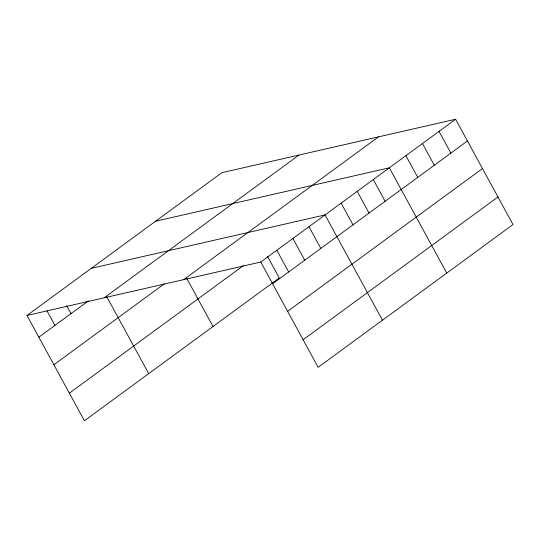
<?xml version="1.0" encoding="UTF-8"?>
<svg xmlns="http://www.w3.org/2000/svg" width="540" height="540" viewBox="0 0 540 540"><rect width="100%" height="100%" fill="white"/><g stroke="black" fill="none" stroke-linecap="round" stroke-linejoin="round"><path stroke-width="0.81" d="M27 315.454L221.846 172.685L455.591 119.252L513 224.546L318.154 367.315L260.746 262.028L27 315.454L84.409 420.748L279.254 277.972L267.381 256.203M38.846 337.183L88.412 300.861M104.139 297.824L298.985 155.054M53.878 364.757L164.396 283.777M183.613 279.659L378.459 136.883M69.37 393.167L243.682 265.444M260.746 262.028L455.591 119.252M272.592 283.757L467.438 140.981M287.631 311.33L482.476 168.561M303.122 339.741L497.968 196.972M155.594 221.225L389.347 167.798L446.756 273.091M91.3 268.34L325.046 214.913L382.455 320.2M439.034 131.389L450.88 153.117M422.469 143.525L434.315 165.254M405.905 155.662L417.757 177.39M373.268 179.577L385.115 201.305M357.197 191.356L369.043 213.084M341.125 203.135L352.971 224.863M308.975 226.692L320.821 248.42M292.896 238.471L304.742 260.199M276.824 250.25L288.671 271.978M186.739 278.343L213.003 326.518M106.704 296.602L148.703 373.633M66.65 305.66L70.997 313.625M47.02 310.919L54.918 325.404"/></g></svg>
